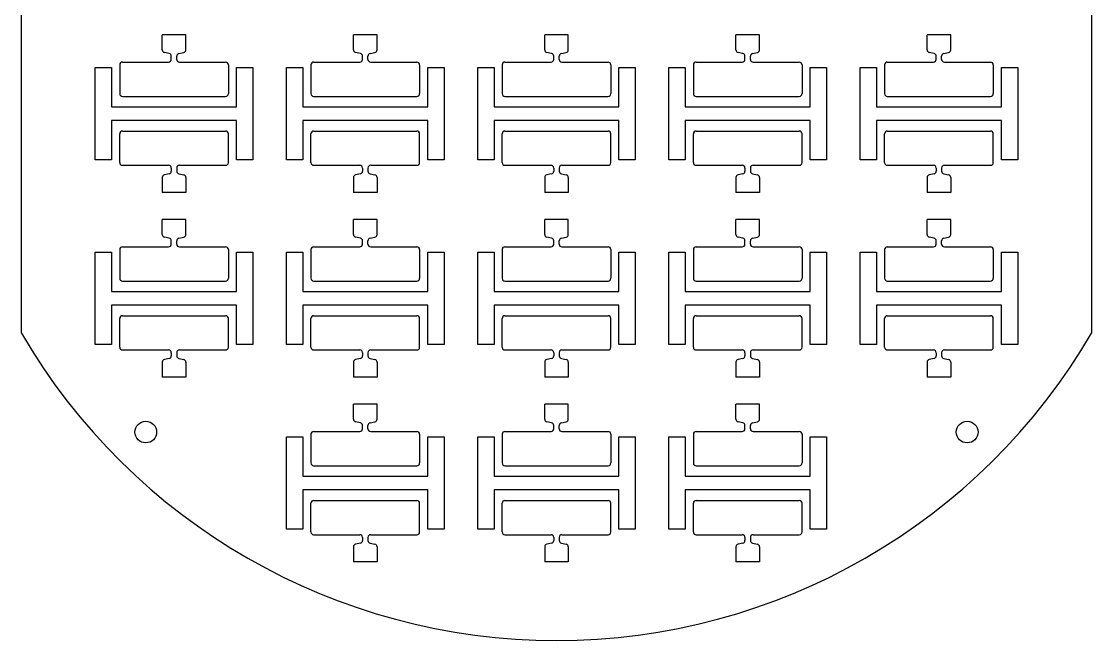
# Model space of a CAD drawing. Header units: millimetres. Extents: x 2005 to 2202, y 1694 to 1922.
# Drawn here: x 2005.4 to 2202.4, y 1693.7 to 1807.7 of the extents above; entities that cross this region are included whole.
import ezdxf

# ---------------------------------------------------------------- set-up
doc = ezdxf.new("R2010")
doc.units = ezdxf.units.MM
for name, color, linetype in [('mask_hole', 80, 'Continuous'), ('mask_outline', 10, 'Continuous'), ('mask_stencil', 30, 'Continuous')]:
    doc.layers.add(name, color=color, linetype=linetype)

msp = doc.modelspace()

# ---------------------------------------------------------------- linework, layer by layer
at = {"layer": 'mask_hole'}
for centre in [(2028.29, 1732.13), (2179.49, 1732.13)]:
    msp.add_circle(centre, 2, dxfattribs=at)
at = {"layer": 'mask_outline'}
for p, q in [((2005.39, 1750.33), (2005.39, 1865.13)), ((2202.39, 1865.11), (2202.39, 1750.34))]:
    msp.add_line(p, q, dxfattribs=at)
msp.add_arc((2103.89, 1807.73), 114, 210.2314, 329.7768, dxfattribs=at)
at = {"layer": 'mask_stencil'}
for p, q in [((2035.67, 1805.23), (2031.32, 1805.23)), ((2031.32, 1802.48), (2031.32, 1805.23)), ((2035.67, 1802.48), (2035.67, 1805.23)), ((2070.87, 1805.23), (2066.52, 1805.23)), ((2066.52, 1802.48), (2066.52, 1805.23)), ((2070.87, 1802.48), (2070.87, 1805.23)), ((2106.07, 1805.23), (2101.72, 1805.23)), ((2101.72, 1802.48), (2101.72, 1805.23)), ((2106.07, 1802.48), (2106.07, 1805.23)), ((2141.27, 1805.23), (2136.92, 1805.23)), ((2136.92, 1802.48), (2136.92, 1805.23)), ((2141.27, 1802.48), (2141.27, 1805.23)), ((2176.47, 1805.23), (2172.12, 1805.23)), ((2172.12, 1802.48), (2172.12, 1805.23)), ((2176.47, 1802.48), (2176.47, 1805.23)), ((2032.6, 1801.81), (2031.72, 1801.99)), ((2032.99, 1800.73), (2032.99, 1801.32)), ((2033.99, 1800.73), (2033.99, 1801.32)), ((2034.39, 1801.81), (2035.27, 1801.99)), ((2067.8, 1801.81), (2066.92, 1801.99)), ((2068.19, 1800.73), (2068.19, 1801.32)), ((2069.19, 1800.73), (2069.19, 1801.32)), ((2069.59, 1801.81), (2070.47, 1801.99)), ((2103, 1801.81), (2102.12, 1801.99)), ((2103.39, 1800.73), (2103.39, 1801.32)), ((2104.39, 1800.73), (2104.39, 1801.32)), ((2104.79, 1801.81), (2105.67, 1801.99)), ((2138.2, 1801.81), (2137.32, 1801.99)), ((2138.59, 1800.73), (2138.59, 1801.32)), ((2139.59, 1800.73), (2139.59, 1801.32)), ((2139.99, 1801.81), (2140.87, 1801.99)), ((2173.4, 1801.81), (2172.52, 1801.99)), ((2173.79, 1800.73), (2173.79, 1801.32)), ((2174.79, 1800.73), (2174.79, 1801.32)), ((2175.19, 1801.81), (2176.07, 1801.99)), ((2018.99, 1799.23), (2021.99, 1799.23)), ((2018.99, 1782.23), (2018.99, 1799.23)), ((2021.99, 1799.23), (2021.99, 1791.98)), ((2023.49, 1799.73), (2023.49, 1794.43)), ((2023.99, 1800.23), (2032.49, 1800.23)), ((2034.49, 1800.23), (2042.99, 1800.23)), ((2043.49, 1799.73), (2043.49, 1794.43)), ((2044.99, 1791.98), (2044.99, 1799.23)), ((2044.99, 1799.23), (2047.99, 1799.23)), ((2047.99, 1799.23), (2047.99, 1782.23)), ((2054.19, 1799.23), (2057.19, 1799.23)), ((2054.19, 1782.23), (2054.19, 1799.23)), ((2057.19, 1799.23), (2057.19, 1791.98)), ((2058.69, 1799.73), (2058.69, 1794.43)), ((2059.19, 1800.23), (2067.69, 1800.23)), ((2069.69, 1800.23), (2078.19, 1800.23)), ((2078.69, 1799.73), (2078.69, 1794.43)), ((2080.19, 1791.98), (2080.19, 1799.23)), ((2080.19, 1799.23), (2083.19, 1799.23)), ((2083.19, 1799.23), (2083.19, 1782.23)), ((2089.39, 1799.23), (2092.39, 1799.23)), ((2089.39, 1782.23), (2089.39, 1799.23)), ((2092.39, 1799.23), (2092.39, 1791.98)), ((2093.89, 1799.73), (2093.89, 1794.43)), ((2094.39, 1800.23), (2102.89, 1800.23)), ((2104.89, 1800.23), (2113.39, 1800.23)), ((2113.89, 1799.73), (2113.89, 1794.43)), ((2115.39, 1791.98), (2115.39, 1799.23)), ((2115.39, 1799.23), (2118.39, 1799.23)), ((2118.39, 1799.23), (2118.39, 1782.23)), ((2124.59, 1799.23), (2127.59, 1799.23)), ((2124.59, 1782.23), (2124.59, 1799.23)), ((2127.59, 1799.23), (2127.59, 1791.98)), ((2129.09, 1799.73), (2129.09, 1794.43)), ((2129.59, 1800.23), (2138.09, 1800.23)), ((2140.09, 1800.23), (2148.59, 1800.23)), ((2149.09, 1799.73), (2149.09, 1794.43)), ((2150.59, 1791.98), (2150.59, 1799.23)), ((2150.59, 1799.23), (2153.59, 1799.23)), ((2153.59, 1799.23), (2153.59, 1782.23)), ((2159.79, 1799.23), (2162.79, 1799.23)), ((2159.79, 1782.23), (2159.79, 1799.23)), ((2162.79, 1799.23), (2162.79, 1791.98)), ((2164.29, 1799.73), (2164.29, 1794.43)), ((2164.79, 1800.23), (2173.29, 1800.23)), ((2175.29, 1800.23), (2183.79, 1800.23)), ((2184.29, 1799.73), (2184.29, 1794.43)), ((2185.79, 1791.98), (2185.79, 1799.23)), ((2185.79, 1799.23), (2188.79, 1799.23)), ((2188.79, 1799.23), (2188.79, 1782.23)), ((2023.99, 1793.93), (2042.99, 1793.93)), ((2059.19, 1793.93), (2078.19, 1793.93)), ((2094.39, 1793.93), (2113.39, 1793.93)), ((2129.59, 1793.93), (2148.59, 1793.93)), ((2164.79, 1793.93), (2183.79, 1793.93)), ((2021.99, 1791.98), (2044.99, 1791.98)), ((2057.19, 1791.98), (2080.19, 1791.98)), ((2092.39, 1791.98), (2115.39, 1791.98)), ((2127.59, 1791.98), (2150.59, 1791.98)), ((2162.79, 1791.98), (2185.79, 1791.98)), ((2044.99, 1789.48), (2021.99, 1789.48)), ((2021.99, 1789.48), (2021.99, 1782.23)), ((2044.99, 1782.23), (2044.99, 1789.48)), ((2080.19, 1789.48), (2057.19, 1789.48)), ((2057.19, 1789.48), (2057.19, 1782.23)), ((2080.19, 1782.23), (2080.19, 1789.48)), ((2115.39, 1789.48), (2092.39, 1789.48)), ((2092.39, 1789.48), (2092.39, 1782.23)), ((2115.39, 1782.23), (2115.39, 1789.48)), ((2150.59, 1789.48), (2127.59, 1789.48)), ((2127.59, 1789.48), (2127.59, 1782.23)), ((2150.59, 1782.23), (2150.59, 1789.48)), ((2185.79, 1789.48), (2162.79, 1789.48)), ((2162.79, 1789.48), (2162.79, 1782.23)), ((2185.79, 1782.23), (2185.79, 1789.48)), ((2023.49, 1781.73), (2023.49, 1787.03)), ((2023.99, 1787.53), (2042.99, 1787.53)), ((2043.49, 1781.73), (2043.49, 1787.03)), ((2058.69, 1781.73), (2058.69, 1787.03)), ((2059.19, 1787.53), (2078.19, 1787.53)), ((2078.69, 1781.73), (2078.69, 1787.03)), ((2093.89, 1781.73), (2093.89, 1787.03)), ((2094.39, 1787.53), (2113.39, 1787.53)), ((2113.89, 1781.73), (2113.89, 1787.03)), ((2129.09, 1781.73), (2129.09, 1787.03)), ((2129.59, 1787.53), (2148.59, 1787.53)), ((2149.09, 1781.73), (2149.09, 1787.03)), ((2164.29, 1781.73), (2164.29, 1787.03)), ((2164.79, 1787.53), (2183.79, 1787.53)), ((2184.29, 1781.73), (2184.29, 1787.03)), ((2021.99, 1782.23), (2018.99, 1782.23)), ((2023.99, 1781.23), (2032.49, 1781.23)), ((2034.49, 1781.23), (2042.99, 1781.23)), ((2047.99, 1782.23), (2044.99, 1782.23)), ((2057.19, 1782.23), (2054.19, 1782.23)), ((2059.19, 1781.23), (2067.69, 1781.23)), ((2069.69, 1781.23), (2078.19, 1781.23)), ((2083.19, 1782.23), (2080.19, 1782.23)), ((2092.39, 1782.23), (2089.39, 1782.23)), ((2094.39, 1781.23), (2102.89, 1781.23)), ((2104.89, 1781.23), (2113.39, 1781.23)), ((2118.39, 1782.23), (2115.39, 1782.23)), ((2127.59, 1782.23), (2124.59, 1782.23)), ((2129.59, 1781.23), (2138.09, 1781.23)), ((2140.09, 1781.23), (2148.59, 1781.23)), ((2153.59, 1782.23), (2150.59, 1782.23)), ((2162.79, 1782.23), (2159.79, 1782.23)), ((2164.79, 1781.23), (2173.29, 1781.23)), ((2175.29, 1781.23), (2183.79, 1781.23)), ((2188.79, 1782.23), (2185.79, 1782.23)), ((2031.32, 1778.98), (2031.32, 1776.23)), ((2032.6, 1779.65), (2031.72, 1779.47)), ((2032.99, 1780.73), (2032.99, 1780.14)), ((2033.99, 1780.73), (2033.99, 1780.14)), ((2034.39, 1779.65), (2035.27, 1779.47)), ((2035.67, 1778.98), (2035.67, 1776.23)), ((2066.52, 1778.98), (2066.52, 1776.23)), ((2067.8, 1779.65), (2066.92, 1779.47)), ((2068.19, 1780.73), (2068.19, 1780.14)), ((2069.19, 1780.73), (2069.19, 1780.14)), ((2069.59, 1779.65), (2070.47, 1779.47)), ((2070.87, 1778.98), (2070.87, 1776.23)), ((2101.72, 1778.98), (2101.72, 1776.23)), ((2103, 1779.65), (2102.12, 1779.47)), ((2103.39, 1780.73), (2103.39, 1780.14)), ((2104.39, 1780.73), (2104.39, 1780.14)), ((2104.79, 1779.65), (2105.67, 1779.47)), ((2106.07, 1778.98), (2106.07, 1776.23)), ((2136.92, 1778.98), (2136.92, 1776.23)), ((2138.2, 1779.65), (2137.32, 1779.47)), ((2138.59, 1780.73), (2138.59, 1780.14)), ((2139.59, 1780.73), (2139.59, 1780.14)), ((2139.99, 1779.65), (2140.87, 1779.47)), ((2141.27, 1778.98), (2141.27, 1776.23)), ((2172.12, 1778.98), (2172.12, 1776.23)), ((2173.4, 1779.65), (2172.52, 1779.47)), ((2173.79, 1780.73), (2173.79, 1780.14)), ((2174.79, 1780.73), (2174.79, 1780.14)), ((2175.19, 1779.65), (2176.07, 1779.47)), ((2176.47, 1778.98), (2176.47, 1776.23)), ((2035.67, 1776.23), (2031.32, 1776.23)), ((2070.87, 1776.23), (2066.52, 1776.23)), ((2106.07, 1776.23), (2101.72, 1776.23)), ((2141.27, 1776.23), (2136.92, 1776.23)), ((2176.47, 1776.23), (2172.12, 1776.23)), ((2035.67, 1771.23), (2031.32, 1771.23)), ((2031.32, 1768.48), (2031.32, 1771.23)), ((2035.67, 1768.48), (2035.67, 1771.23)), ((2070.87, 1771.23), (2066.52, 1771.23)), ((2066.52, 1768.48), (2066.52, 1771.23)), ((2070.87, 1768.48), (2070.87, 1771.23)), ((2106.07, 1771.23), (2101.72, 1771.23)), ((2101.72, 1768.48), (2101.72, 1771.23)), ((2106.07, 1768.48), (2106.07, 1771.23)), ((2141.27, 1771.23), (2136.92, 1771.23)), ((2136.92, 1768.48), (2136.92, 1771.23)), ((2141.27, 1768.48), (2141.27, 1771.23)), ((2176.47, 1771.23), (2172.12, 1771.23)), ((2172.12, 1768.48), (2172.12, 1771.23)), ((2176.47, 1768.48), (2176.47, 1771.23)), ((2032.6, 1767.81), (2031.72, 1767.99)), ((2032.99, 1766.73), (2032.99, 1767.32)), ((2033.99, 1766.73), (2033.99, 1767.32)), ((2034.39, 1767.81), (2035.27, 1767.99)), ((2067.8, 1767.81), (2066.92, 1767.99)), ((2068.19, 1766.73), (2068.19, 1767.32)), ((2069.19, 1766.73), (2069.19, 1767.32)), ((2069.59, 1767.81), (2070.47, 1767.99)), ((2103, 1767.81), (2102.12, 1767.99)), ((2103.39, 1766.73), (2103.39, 1767.32)), ((2104.39, 1766.73), (2104.39, 1767.32)), ((2104.79, 1767.81), (2105.67, 1767.99)), ((2138.2, 1767.81), (2137.32, 1767.99)), ((2138.59, 1766.73), (2138.59, 1767.32)), ((2139.59, 1766.73), (2139.59, 1767.32)), ((2139.99, 1767.81), (2140.87, 1767.99)), ((2173.4, 1767.81), (2172.52, 1767.99)), ((2173.79, 1766.73), (2173.79, 1767.32)), ((2174.79, 1766.73), (2174.79, 1767.32)), ((2175.19, 1767.81), (2176.07, 1767.99)), ((2018.99, 1765.23), (2021.99, 1765.23)), ((2018.99, 1748.23), (2018.99, 1765.23)), ((2021.99, 1765.23), (2021.99, 1757.98)), ((2023.49, 1765.73), (2023.49, 1760.43)), ((2023.99, 1766.23), (2032.49, 1766.23)), ((2034.49, 1766.23), (2042.99, 1766.23)), ((2043.49, 1765.73), (2043.49, 1760.43)), ((2044.99, 1757.98), (2044.99, 1765.23)), ((2044.99, 1765.23), (2047.99, 1765.23)), ((2047.99, 1765.23), (2047.99, 1748.23)), ((2054.19, 1765.23), (2057.19, 1765.23)), ((2054.19, 1748.23), (2054.19, 1765.23)), ((2057.19, 1765.23), (2057.19, 1757.98)), ((2058.69, 1765.73), (2058.69, 1760.43)), ((2059.19, 1766.23), (2067.69, 1766.23)), ((2069.69, 1766.23), (2078.19, 1766.23)), ((2078.69, 1765.73), (2078.69, 1760.43)), ((2080.19, 1757.98), (2080.19, 1765.23)), ((2080.19, 1765.23), (2083.19, 1765.23)), ((2083.19, 1765.23), (2083.19, 1748.23)), ((2089.39, 1765.23), (2092.39, 1765.23)), ((2089.39, 1748.23), (2089.39, 1765.23)), ((2092.39, 1765.23), (2092.39, 1757.98)), ((2093.89, 1765.73), (2093.89, 1760.43)), ((2094.39, 1766.23), (2102.89, 1766.23)), ((2104.89, 1766.23), (2113.39, 1766.23)), ((2113.89, 1765.73), (2113.89, 1760.43)), ((2115.39, 1757.98), (2115.39, 1765.23)), ((2115.39, 1765.23), (2118.39, 1765.23)), ((2118.39, 1765.23), (2118.39, 1748.23)), ((2124.59, 1765.23), (2127.59, 1765.23)), ((2124.59, 1748.23), (2124.59, 1765.23)), ((2127.59, 1765.23), (2127.59, 1757.98)), ((2129.09, 1765.73), (2129.09, 1760.43)), ((2129.59, 1766.23), (2138.09, 1766.23)), ((2140.09, 1766.23), (2148.59, 1766.23)), ((2149.09, 1765.73), (2149.09, 1760.43)), ((2150.59, 1757.98), (2150.59, 1765.23)), ((2150.59, 1765.23), (2153.59, 1765.23)), ((2153.59, 1765.23), (2153.59, 1748.23)), ((2159.79, 1765.23), (2162.79, 1765.23)), ((2159.79, 1748.23), (2159.79, 1765.23)), ((2162.79, 1765.23), (2162.79, 1757.98)), ((2164.29, 1765.73), (2164.29, 1760.43)), ((2164.79, 1766.23), (2173.29, 1766.23)), ((2175.29, 1766.23), (2183.79, 1766.23)), ((2184.29, 1765.73), (2184.29, 1760.43)), ((2185.79, 1757.98), (2185.79, 1765.23)), ((2185.79, 1765.23), (2188.79, 1765.23)), ((2188.79, 1765.23), (2188.79, 1748.23)), ((2023.99, 1759.93), (2042.99, 1759.93)), ((2059.19, 1759.93), (2078.19, 1759.93)), ((2094.39, 1759.93), (2113.39, 1759.93)), ((2129.59, 1759.93), (2148.59, 1759.93)), ((2164.79, 1759.93), (2183.79, 1759.93)), ((2021.99, 1757.98), (2044.99, 1757.98)), ((2057.19, 1757.98), (2080.19, 1757.98)), ((2092.39, 1757.98), (2115.39, 1757.98)), ((2127.59, 1757.98), (2150.59, 1757.98)), ((2162.79, 1757.98), (2185.79, 1757.98)), ((2044.99, 1755.48), (2021.99, 1755.48)), ((2021.99, 1755.48), (2021.99, 1748.23)), ((2044.99, 1748.23), (2044.99, 1755.48)), ((2080.19, 1755.48), (2057.19, 1755.48)), ((2057.19, 1755.48), (2057.19, 1748.23)), ((2080.19, 1748.23), (2080.19, 1755.48)), ((2115.39, 1755.48), (2092.39, 1755.48)), ((2092.39, 1755.48), (2092.39, 1748.23)), ((2115.39, 1748.23), (2115.39, 1755.48)), ((2150.59, 1755.48), (2127.59, 1755.48)), ((2127.59, 1755.48), (2127.59, 1748.23)), ((2150.59, 1748.23), (2150.59, 1755.48)), ((2185.79, 1755.48), (2162.79, 1755.48)), ((2162.79, 1755.48), (2162.79, 1748.23)), ((2185.79, 1748.23), (2185.79, 1755.48)), ((2023.99, 1753.53), (2042.99, 1753.53)), ((2059.19, 1753.53), (2078.19, 1753.53)), ((2094.39, 1753.53), (2113.39, 1753.53)), ((2129.59, 1753.53), (2148.59, 1753.53)), ((2164.79, 1753.53), (2183.79, 1753.53)), ((2023.49, 1747.73), (2023.49, 1753.03)), ((2043.49, 1747.73), (2043.49, 1753.03)), ((2058.69, 1747.73), (2058.69, 1753.03)), ((2078.69, 1747.73), (2078.69, 1753.03)), ((2093.89, 1747.73), (2093.89, 1753.03)), ((2113.89, 1747.73), (2113.89, 1753.03)), ((2129.09, 1747.73), (2129.09, 1753.03)), ((2149.09, 1747.73), (2149.09, 1753.03)), ((2164.29, 1747.73), (2164.29, 1753.03)), ((2184.29, 1747.73), (2184.29, 1753.03)), ((2021.99, 1748.23), (2018.99, 1748.23)), ((2047.99, 1748.23), (2044.99, 1748.23)), ((2057.19, 1748.23), (2054.19, 1748.23)), ((2083.19, 1748.23), (2080.19, 1748.23)), ((2092.39, 1748.23), (2089.39, 1748.23)), ((2118.39, 1748.23), (2115.39, 1748.23)), ((2127.59, 1748.23), (2124.59, 1748.23)), ((2153.59, 1748.23), (2150.59, 1748.23)), ((2162.79, 1748.23), (2159.79, 1748.23)), ((2188.79, 1748.23), (2185.79, 1748.23)), ((2023.99, 1747.23), (2032.49, 1747.23)), ((2032.6, 1745.65), (2031.72, 1745.47)), ((2032.99, 1746.73), (2032.99, 1746.14)), ((2033.99, 1746.73), (2033.99, 1746.14)), ((2034.39, 1745.65), (2035.27, 1745.47)), ((2034.49, 1747.23), (2042.99, 1747.23)), ((2059.19, 1747.23), (2067.69, 1747.23)), ((2067.8, 1745.65), (2066.92, 1745.47)), ((2068.19, 1746.73), (2068.19, 1746.14)), ((2069.19, 1746.73), (2069.19, 1746.14)), ((2069.59, 1745.65), (2070.47, 1745.47)), ((2069.69, 1747.23), (2078.19, 1747.23)), ((2094.39, 1747.23), (2102.89, 1747.23)), ((2103, 1745.65), (2102.12, 1745.47)), ((2103.39, 1746.73), (2103.39, 1746.14)), ((2104.39, 1746.73), (2104.39, 1746.14)), ((2104.79, 1745.65), (2105.67, 1745.47)), ((2104.89, 1747.23), (2113.39, 1747.23)), ((2129.59, 1747.23), (2138.09, 1747.23)), ((2138.2, 1745.65), (2137.32, 1745.47)), ((2138.59, 1746.73), (2138.59, 1746.14)), ((2139.59, 1746.73), (2139.59, 1746.14)), ((2139.99, 1745.65), (2140.87, 1745.47)), ((2140.09, 1747.23), (2148.59, 1747.23)), ((2164.79, 1747.23), (2173.29, 1747.23)), ((2173.4, 1745.65), (2172.52, 1745.47)), ((2173.79, 1746.73), (2173.79, 1746.14)), ((2174.79, 1746.73), (2174.79, 1746.14)), ((2175.19, 1745.65), (2176.07, 1745.47)), ((2175.29, 1747.23), (2183.79, 1747.23)), ((2031.32, 1744.98), (2031.32, 1742.23)), ((2035.67, 1744.98), (2035.67, 1742.23)), ((2066.52, 1744.98), (2066.52, 1742.23)), ((2070.87, 1744.98), (2070.87, 1742.23)), ((2101.72, 1744.98), (2101.72, 1742.23)), ((2106.07, 1744.98), (2106.07, 1742.23)), ((2136.92, 1744.98), (2136.92, 1742.23)), ((2141.27, 1744.98), (2141.27, 1742.23)), ((2172.12, 1744.98), (2172.12, 1742.23)), ((2176.47, 1744.98), (2176.47, 1742.23)), ((2035.67, 1742.23), (2031.32, 1742.23)), ((2070.87, 1742.23), (2066.52, 1742.23)), ((2106.07, 1742.23), (2101.72, 1742.23)), ((2141.27, 1742.23), (2136.92, 1742.23)), ((2176.47, 1742.23), (2172.12, 1742.23)), ((2070.87, 1737.23), (2066.52, 1737.23)), ((2066.52, 1734.48), (2066.52, 1737.23)), ((2070.87, 1734.48), (2070.87, 1737.23)), ((2106.07, 1737.23), (2101.72, 1737.23)), ((2101.72, 1734.48), (2101.72, 1737.23)), ((2106.07, 1734.48), (2106.07, 1737.23)), ((2141.27, 1737.23), (2136.92, 1737.23)), ((2136.92, 1734.48), (2136.92, 1737.23)), ((2141.27, 1734.48), (2141.27, 1737.23)), ((2067.8, 1733.81), (2066.92, 1733.99)), ((2069.59, 1733.81), (2070.47, 1733.99)), ((2103, 1733.81), (2102.12, 1733.99)), ((2104.79, 1733.81), (2105.67, 1733.99)), ((2138.2, 1733.81), (2137.32, 1733.99)), ((2139.99, 1733.81), (2140.87, 1733.99)), ((2058.69, 1731.73), (2058.69, 1726.43)), ((2059.19, 1732.23), (2067.69, 1732.23)), ((2068.19, 1732.73), (2068.19, 1733.32)), ((2069.19, 1732.73), (2069.19, 1733.32)), ((2069.69, 1732.23), (2078.19, 1732.23)), ((2078.69, 1731.73), (2078.69, 1726.43)), ((2093.89, 1731.73), (2093.89, 1726.43)), ((2094.39, 1732.23), (2102.89, 1732.23)), ((2103.39, 1732.73), (2103.39, 1733.32)), ((2104.39, 1732.73), (2104.39, 1733.32)), ((2104.89, 1732.23), (2113.39, 1732.23)), ((2113.89, 1731.73), (2113.89, 1726.43)), ((2129.09, 1731.73), (2129.09, 1726.43)), ((2129.59, 1732.23), (2138.09, 1732.23)), ((2138.59, 1732.73), (2138.59, 1733.32)), ((2139.59, 1732.73), (2139.59, 1733.32)), ((2140.09, 1732.23), (2148.59, 1732.23)), ((2149.09, 1731.73), (2149.09, 1726.43)), ((2054.19, 1731.23), (2057.19, 1731.23)), ((2054.19, 1714.23), (2054.19, 1731.23)), ((2057.19, 1731.23), (2057.19, 1723.98)), ((2080.19, 1723.98), (2080.19, 1731.23)), ((2080.19, 1731.23), (2083.19, 1731.23)), ((2083.19, 1731.23), (2083.19, 1714.23)), ((2089.39, 1731.23), (2092.39, 1731.23)), ((2089.39, 1714.23), (2089.39, 1731.23)), ((2092.39, 1731.23), (2092.39, 1723.98)), ((2115.39, 1723.98), (2115.39, 1731.23)), ((2115.39, 1731.23), (2118.39, 1731.23)), ((2118.39, 1731.23), (2118.39, 1714.23)), ((2124.59, 1731.23), (2127.59, 1731.23)), ((2124.59, 1714.23), (2124.59, 1731.23)), ((2127.59, 1731.23), (2127.59, 1723.98)), ((2150.59, 1723.98), (2150.59, 1731.23)), ((2150.59, 1731.23), (2153.59, 1731.23)), ((2153.59, 1731.23), (2153.59, 1714.23)), ((2059.19, 1725.93), (2078.19, 1725.93)), ((2094.39, 1725.93), (2113.39, 1725.93)), ((2129.59, 1725.93), (2148.59, 1725.93)), ((2057.19, 1723.98), (2080.19, 1723.98)), ((2092.39, 1723.98), (2115.39, 1723.98)), ((2127.59, 1723.98), (2150.59, 1723.98)), ((2080.19, 1721.48), (2057.19, 1721.48)), ((2057.19, 1721.48), (2057.19, 1714.23)), ((2080.19, 1714.23), (2080.19, 1721.48)), ((2115.39, 1721.48), (2092.39, 1721.48)), ((2092.39, 1721.48), (2092.39, 1714.23)), ((2115.39, 1714.23), (2115.39, 1721.48)), ((2150.59, 1721.48), (2127.59, 1721.48)), ((2127.59, 1721.48), (2127.59, 1714.23)), ((2150.59, 1714.23), (2150.59, 1721.48)), ((2058.69, 1713.73), (2058.69, 1719.03)), ((2059.19, 1719.53), (2078.19, 1719.53)), ((2078.69, 1713.73), (2078.69, 1719.03)), ((2093.89, 1713.73), (2093.89, 1719.03)), ((2094.39, 1719.53), (2113.39, 1719.53)), ((2113.89, 1713.73), (2113.89, 1719.03)), ((2129.09, 1713.73), (2129.09, 1719.03)), ((2129.59, 1719.53), (2148.59, 1719.53)), ((2149.09, 1713.73), (2149.09, 1719.03)), ((2057.19, 1714.23), (2054.19, 1714.23)), ((2083.19, 1714.23), (2080.19, 1714.23)), ((2092.39, 1714.23), (2089.39, 1714.23)), ((2118.39, 1714.23), (2115.39, 1714.23)), ((2127.59, 1714.23), (2124.59, 1714.23)), ((2153.59, 1714.23), (2150.59, 1714.23)), ((2059.19, 1713.23), (2067.69, 1713.23)), ((2068.19, 1712.73), (2068.19, 1712.14)), ((2069.19, 1712.73), (2069.19, 1712.14)), ((2069.69, 1713.23), (2078.19, 1713.23)), ((2094.39, 1713.23), (2102.89, 1713.23)), ((2103.39, 1712.73), (2103.39, 1712.14)), ((2104.39, 1712.73), (2104.39, 1712.14)), ((2104.89, 1713.23), (2113.39, 1713.23)), ((2129.59, 1713.23), (2138.09, 1713.23)), ((2138.59, 1712.73), (2138.59, 1712.14)), ((2139.59, 1712.73), (2139.59, 1712.14)), ((2140.09, 1713.23), (2148.59, 1713.23)), ((2066.52, 1710.98), (2066.52, 1708.23)), ((2067.8, 1711.65), (2066.92, 1711.47)), ((2069.59, 1711.65), (2070.47, 1711.47)), ((2070.87, 1710.98), (2070.87, 1708.23)), ((2101.72, 1710.98), (2101.72, 1708.23)), ((2103, 1711.65), (2102.12, 1711.47)), ((2104.79, 1711.65), (2105.67, 1711.47)), ((2106.07, 1710.98), (2106.07, 1708.23)), ((2136.92, 1710.98), (2136.92, 1708.23)), ((2138.2, 1711.65), (2137.32, 1711.47)), ((2139.99, 1711.65), (2140.87, 1711.47)), ((2141.27, 1710.98), (2141.27, 1708.23)), ((2070.87, 1708.23), (2066.52, 1708.23)), ((2106.07, 1708.23), (2101.72, 1708.23)), ((2141.27, 1708.23), (2136.92, 1708.23))]:
    msp.add_line(p, q, dxfattribs=at)
for centre, start, end in [((2031.82, 1802.48), 179.9999, 258.3426), ((2032.49, 1800.73), 269.9999, 359.9999), ((2032.49, 1801.32), 359.9999, 78.3426), ((2034.49, 1801.32), 101.6571, 179.9986), ((2034.49, 1800.73), 179.9999, 269.9999), ((2035.17, 1802.48), 281.6571, 359.9999), ((2067.02, 1802.48), 179.9999, 258.3426), ((2067.69, 1800.73), 269.9999, 359.9999), ((2067.69, 1801.32), 359.9999, 78.3426), ((2069.69, 1801.32), 101.6571, 179.9986), ((2069.69, 1800.73), 179.9999, 269.9999), ((2070.37, 1802.48), 281.6571, 359.9999), ((2102.22, 1802.48), 179.9999, 258.3426), ((2102.89, 1800.73), 269.9999, 359.9999), ((2102.89, 1801.32), 359.9999, 78.3426), ((2104.89, 1801.32), 101.6571, 179.9986), ((2104.89, 1800.73), 179.9999, 269.9999), ((2105.57, 1802.48), 281.6571, 359.9999), ((2137.42, 1802.48), 179.9999, 258.3426), ((2138.09, 1800.73), 269.9999, 359.9999), ((2138.09, 1801.32), 359.9999, 78.3426), ((2140.09, 1801.32), 101.6571, 179.9986), ((2140.09, 1800.73), 179.9999, 269.9999), ((2140.77, 1802.48), 281.6571, 359.9999), ((2172.62, 1802.48), 179.9999, 258.3426), ((2173.29, 1800.73), 269.9999, 359.9999), ((2173.29, 1801.32), 359.9999, 78.3426), ((2175.29, 1801.32), 101.6571, 179.9986), ((2175.29, 1800.73), 179.9999, 269.9999), ((2175.97, 1802.48), 281.6571, 359.9999), ((2023.99, 1799.73), 89.9999, 179.9999), ((2042.99, 1799.73), 359.9999, 89.9999), ((2059.19, 1799.73), 89.9999, 179.9999), ((2078.19, 1799.73), 359.9999, 89.9999), ((2094.39, 1799.73), 89.9999, 179.9999), ((2113.39, 1799.73), 359.9999, 89.9999), ((2129.59, 1799.73), 89.9999, 179.9999), ((2148.59, 1799.73), 359.9999, 89.9999), ((2164.79, 1799.73), 89.9999, 179.9999), ((2183.79, 1799.73), 359.9999, 89.9999), ((2023.99, 1794.43), 179.9999, 269.9999), ((2042.99, 1794.43), 269.9999, 359.9999), ((2059.19, 1794.43), 179.9999, 269.9999), ((2078.19, 1794.43), 269.9999, 359.9999), ((2094.39, 1794.43), 179.9999, 269.9999), ((2113.39, 1794.43), 269.9999, 359.9999), ((2129.59, 1794.43), 179.9999, 269.9999), ((2148.59, 1794.43), 269.9999, 359.9999), ((2164.79, 1794.43), 179.9999, 269.9999), ((2183.79, 1794.43), 269.9999, 359.9999), ((2023.99, 1787.03), 90, 180), ((2042.99, 1787.03), 0, 90), ((2059.19, 1787.03), 90, 180), ((2078.19, 1787.03), 0, 90), ((2094.39, 1787.03), 90, 180), ((2113.39, 1787.03), 0, 90), ((2129.59, 1787.03), 90, 180), ((2148.59, 1787.03), 0, 90), ((2164.79, 1787.03), 90, 180), ((2183.79, 1787.03), 0, 90), ((2023.99, 1781.73), 180, 270), ((2032.49, 1780.73), 0, 90), ((2034.49, 1780.73), 90, 180), ((2042.99, 1781.73), 270, 0), ((2059.19, 1781.73), 180, 270), ((2067.69, 1780.73), 0, 90), ((2069.69, 1780.73), 90, 180), ((2078.19, 1781.73), 270, 0), ((2094.39, 1781.73), 180, 270), ((2102.89, 1780.73), 0, 90), ((2104.89, 1780.73), 90, 180), ((2113.39, 1781.73), 270, 0), ((2129.59, 1781.73), 180, 270), ((2138.09, 1780.73), 0, 90), ((2140.09, 1780.73), 90, 180), ((2148.59, 1781.73), 270, 0), ((2164.79, 1781.73), 180, 270), ((2173.29, 1780.73), 0, 90), ((2175.29, 1780.73), 90, 180), ((2183.79, 1781.73), 270, 0), ((2031.82, 1778.98), 101.6572, 180), ((2032.49, 1780.14), 281.6572, 0), ((2034.49, 1780.14), 180.0012, 258.3428), ((2035.17, 1778.98), 0, 78.3428), ((2067.02, 1778.98), 101.6572, 180), ((2067.69, 1780.14), 281.6572, 0), ((2069.69, 1780.14), 180.0012, 258.3428), ((2070.37, 1778.98), 0, 78.3428), ((2102.22, 1778.98), 101.6572, 180), ((2102.89, 1780.14), 281.6572, 0), ((2104.89, 1780.14), 180.0012, 258.3428), ((2105.57, 1778.98), 0, 78.3428), ((2137.42, 1778.98), 101.6572, 180), ((2138.09, 1780.14), 281.6572, 0), ((2140.09, 1780.14), 180.0012, 258.3428), ((2140.77, 1778.98), 0, 78.3428), ((2172.62, 1778.98), 101.6572, 180), ((2173.29, 1780.14), 281.6572, 0), ((2175.29, 1780.14), 180.0012, 258.3428), ((2175.97, 1778.98), 0, 78.3428), ((2031.82, 1768.48), 179.9999, 258.3426), ((2032.49, 1767.32), 359.9999, 78.3426), ((2034.49, 1767.32), 101.6571, 179.9986), ((2035.17, 1768.48), 281.6571, 359.9999), ((2067.02, 1768.48), 179.9999, 258.3426), ((2067.69, 1767.32), 359.9999, 78.3426), ((2069.69, 1767.32), 101.6571, 179.9986), ((2070.37, 1768.48), 281.6571, 359.9999), ((2102.22, 1768.48), 179.9999, 258.3426), ((2102.89, 1767.32), 359.9999, 78.3426), ((2104.89, 1767.32), 101.6571, 179.9986), ((2105.57, 1768.48), 281.6571, 359.9999), ((2137.42, 1768.48), 179.9999, 258.3426), ((2138.09, 1767.32), 359.9999, 78.3426), ((2140.09, 1767.32), 101.6571, 179.9986), ((2140.77, 1768.48), 281.6571, 359.9999), ((2172.62, 1768.48), 179.9999, 258.3426), ((2173.29, 1767.32), 359.9999, 78.3426), ((2175.29, 1767.32), 101.6571, 179.9986), ((2175.97, 1768.48), 281.6571, 359.9999), ((2023.99, 1765.73), 89.9999, 179.9999), ((2032.49, 1766.73), 269.9999, 359.9999), ((2034.49, 1766.73), 179.9999, 269.9999), ((2042.99, 1765.73), 359.9999, 89.9999), ((2059.19, 1765.73), 89.9999, 179.9999), ((2067.69, 1766.73), 269.9999, 359.9999), ((2069.69, 1766.73), 179.9999, 269.9999), ((2078.19, 1765.73), 359.9999, 89.9999), ((2094.39, 1765.73), 89.9999, 179.9999), ((2102.89, 1766.73), 269.9999, 359.9999), ((2104.89, 1766.73), 179.9999, 269.9999), ((2113.39, 1765.73), 359.9999, 89.9999), ((2129.59, 1765.73), 89.9999, 179.9999), ((2138.09, 1766.73), 269.9999, 359.9999), ((2140.09, 1766.73), 179.9999, 269.9999), ((2148.59, 1765.73), 359.9999, 89.9999), ((2164.79, 1765.73), 89.9999, 179.9999), ((2173.29, 1766.73), 269.9999, 359.9999), ((2175.29, 1766.73), 179.9999, 269.9999), ((2183.79, 1765.73), 359.9999, 89.9999), ((2023.99, 1760.43), 179.9999, 269.9999), ((2042.99, 1760.43), 269.9999, 359.9999), ((2059.19, 1760.43), 179.9999, 269.9999), ((2078.19, 1760.43), 269.9999, 359.9999), ((2094.39, 1760.43), 179.9999, 269.9999), ((2113.39, 1760.43), 269.9999, 359.9999), ((2129.59, 1760.43), 179.9999, 269.9999), ((2148.59, 1760.43), 269.9999, 359.9999), ((2164.79, 1760.43), 179.9999, 269.9999), ((2183.79, 1760.43), 269.9999, 359.9999), ((2023.99, 1753.03), 90, 180), ((2042.99, 1753.03), 0, 90), ((2059.19, 1753.03), 90, 180), ((2078.19, 1753.03), 0, 90), ((2094.39, 1753.03), 90, 180), ((2113.39, 1753.03), 0, 90), ((2129.59, 1753.03), 90, 180), ((2148.59, 1753.03), 0, 90), ((2164.79, 1753.03), 90, 180), ((2183.79, 1753.03), 0, 90), ((2023.99, 1747.73), 180, 270), ((2042.99, 1747.73), 270, 0), ((2059.19, 1747.73), 180, 270), ((2078.19, 1747.73), 270, 0), ((2094.39, 1747.73), 180, 270), ((2113.39, 1747.73), 270, 0), ((2129.59, 1747.73), 180, 270), ((2148.59, 1747.73), 270, 0), ((2164.79, 1747.73), 180, 270), ((2183.79, 1747.73), 270, 0), ((2031.82, 1744.98), 101.6572, 180), ((2032.49, 1746.73), 0, 90), ((2032.49, 1746.14), 281.6572, 0), ((2034.49, 1746.73), 90, 180), ((2034.49, 1746.14), 180.0012, 258.3428), ((2035.17, 1744.98), 0, 78.3428), ((2067.02, 1744.98), 101.6572, 180), ((2067.69, 1746.73), 0, 90), ((2067.69, 1746.14), 281.6572, 0), ((2069.69, 1746.73), 90, 180), ((2069.69, 1746.14), 180.0012, 258.3428), ((2070.37, 1744.98), 0, 78.3428), ((2102.22, 1744.98), 101.6572, 180), ((2102.89, 1746.73), 0, 90), ((2102.89, 1746.14), 281.6572, 0), ((2104.89, 1746.73), 90, 180), ((2104.89, 1746.14), 180.0012, 258.3428), ((2105.57, 1744.98), 0, 78.3428), ((2137.42, 1744.98), 101.6572, 180), ((2138.09, 1746.73), 0, 90), ((2138.09, 1746.14), 281.6572, 0), ((2140.09, 1746.73), 90, 180), ((2140.09, 1746.14), 180.0012, 258.3428), ((2140.77, 1744.98), 0, 78.3428), ((2172.62, 1744.98), 101.6572, 180), ((2173.29, 1746.73), 0, 90), ((2173.29, 1746.14), 281.6572, 0), ((2175.29, 1746.73), 90, 180), ((2175.29, 1746.14), 180.0012, 258.3428), ((2175.97, 1744.98), 0, 78.3428), ((2067.02, 1734.48), 179.9999, 258.3426), ((2067.69, 1733.32), 359.9999, 78.3426), ((2069.69, 1733.32), 101.6571, 179.9986), ((2070.37, 1734.48), 281.6571, 359.9999), ((2102.22, 1734.48), 179.9999, 258.3426), ((2102.89, 1733.32), 359.9999, 78.3426), ((2104.89, 1733.32), 101.6571, 179.9986), ((2105.57, 1734.48), 281.6571, 359.9999), ((2137.42, 1734.48), 179.9999, 258.3426), ((2138.09, 1733.32), 359.9999, 78.3426), ((2140.09, 1733.32), 101.6571, 179.9986), ((2140.77, 1734.48), 281.6571, 359.9999), ((2059.19, 1731.73), 89.9999, 179.9999), ((2067.69, 1732.73), 269.9999, 359.9999), ((2069.69, 1732.73), 179.9999, 269.9999), ((2078.19, 1731.73), 359.9999, 89.9999), ((2094.39, 1731.73), 89.9999, 179.9999), ((2102.89, 1732.73), 269.9999, 359.9999), ((2104.89, 1732.73), 179.9999, 269.9999), ((2113.39, 1731.73), 359.9999, 89.9999), ((2129.59, 1731.73), 89.9999, 179.9999), ((2138.09, 1732.73), 269.9999, 359.9999), ((2140.09, 1732.73), 179.9999, 269.9999), ((2148.59, 1731.73), 359.9999, 89.9999), ((2059.19, 1726.43), 179.9999, 269.9999), ((2078.19, 1726.43), 269.9999, 359.9999), ((2094.39, 1726.43), 179.9999, 269.9999), ((2113.39, 1726.43), 269.9999, 359.9999), ((2129.59, 1726.43), 179.9999, 269.9999), ((2148.59, 1726.43), 269.9999, 359.9999), ((2059.19, 1719.03), 90, 180), ((2078.19, 1719.03), 0, 90), ((2094.39, 1719.03), 90, 180), ((2113.39, 1719.03), 0, 90), ((2129.59, 1719.03), 90, 180), ((2148.59, 1719.03), 0, 90), ((2059.19, 1713.73), 180, 270), ((2067.69, 1712.73), 0, 90), ((2067.69, 1712.14), 281.6572, 0), ((2069.69, 1712.73), 90, 180), ((2069.69, 1712.14), 180.0012, 258.3428), ((2078.19, 1713.73), 270, 0), ((2094.39, 1713.73), 180, 270), ((2102.89, 1712.73), 0, 90), ((2102.89, 1712.14), 281.6572, 0), ((2104.89, 1712.73), 90, 180), ((2104.89, 1712.14), 180.0012, 258.3428), ((2113.39, 1713.73), 270, 0), ((2129.59, 1713.73), 180, 270), ((2138.09, 1712.73), 0, 90), ((2138.09, 1712.14), 281.6572, 0), ((2140.09, 1712.73), 90, 180), ((2140.09, 1712.14), 180.0012, 258.3428), ((2148.59, 1713.73), 270, 0), ((2067.02, 1710.98), 101.6572, 180), ((2070.37, 1710.98), 0, 78.3428), ((2102.22, 1710.98), 101.6572, 180), ((2105.57, 1710.98), 0, 78.3428), ((2137.42, 1710.98), 101.6572, 180), ((2140.77, 1710.98), 0, 78.3428)]:
    msp.add_arc(centre, 0.5, start, end, dxfattribs=at)

doc.saveas('drawing.dxf')
